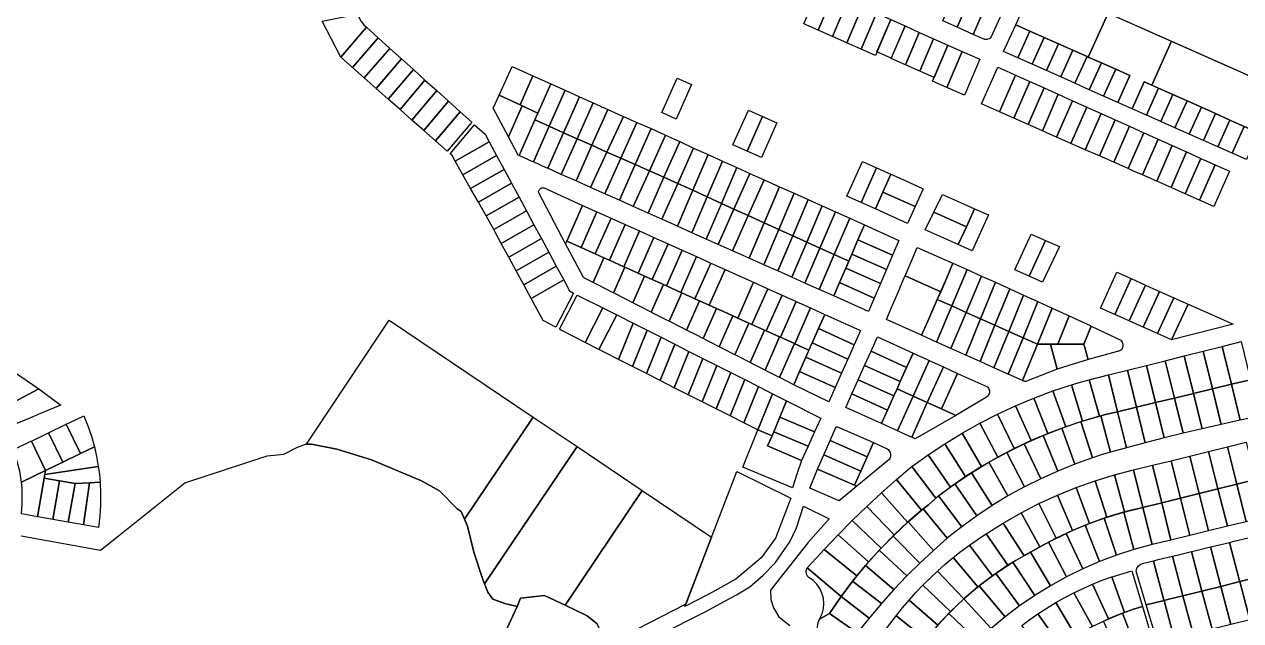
# Model space of a CAD drawing. Header units: millimetres. Extents: x 522658 to 553925, y 7796479 to 7820139.
# Drawn here: x 541621 to 542555, y 7804191 to 7804649 of the extents above; entities that cross this region are included whole.
import ezdxf

# ---------------------------------------------------------------- set-up
doc = ezdxf.new("R2010")
doc.units = ezdxf.units.MM
doc.layers.add('ZONA RESIDENCIAL 2 (ZR_2)', color=2, linetype='Continuous')

msp = doc.modelspace()

# ---------------------------------------------------------------- linework, layer by layer
at = {"layer": 'ZONA RESIDENCIAL 2 (ZR_2)'}
for points in [[(542230.32, 7804644.19), (542219.35, 7804649.06), (542231.14, 7804676.66), (542242.11, 7804671.79), (542230.32, 7804644.19)], [(542453.05, 7804657.34), (542437.76, 7804623.59), (542436.83, 7804624), (542425.86, 7804628.87), (542414.89, 7804633.74), (542403.92, 7804638.61), (542392.95, 7804643.48), (542381.99, 7804648.35), (542397.25, 7804682.08), (542453.05, 7804657.34)], [(542241.29, 7804639.31), (542230.32, 7804644.19), (542242.11, 7804671.79), (542253.08, 7804666.92), (542241.29, 7804639.31)], [(542252.27, 7804634.44), (542241.29, 7804639.31), (542253.08, 7804666.92), (542264.05, 7804662.05), (542252.27, 7804634.44)], [(542346.05, 7804666.93), (542336.94, 7804646.53), (542325.97, 7804651.41), (542335.08, 7804671.81), (542346.05, 7804666.93)], [(542358.38, 7804661.43), (542349.28, 7804641.04), (542336.94, 7804646.53), (542346.05, 7804666.93), (542358.38, 7804661.43)], [(541863.54, 7804623.47), (541849.38, 7804651.05), (541876.57, 7804656.64), (541877.67, 7804653.63), (541879.26, 7804650.84), (541881.29, 7804648.36), (541883.3, 7804646.55), (541863.54, 7804623.47)], [(542263.23, 7804629.57), (542252.27, 7804634.44), (542264.05, 7804662.05), (542275.02, 7804657.18), (542263.23, 7804629.57)], [(542274.2, 7804624.7), (542263.23, 7804629.57), (542275.02, 7804657.18), (542285.99, 7804652.31), (542274.2, 7804624.7)], [(542370.71, 7804655.94), (542363.2, 7804639.1), (542362.69, 7804638.47), (542362.08, 7804637.94), (542361.39, 7804637.51), (542360.64, 7804637.21), (542359.85, 7804637.02), (542359.05, 7804636.98), (542358.24, 7804637.06), (542349.28, 7804641.04), (542358.38, 7804661.43), (542370.71, 7804655.94)], [(542501.75, 7804635.74), (542486.44, 7804601.98), (542480.71, 7804604.52), (542471.4, 7804583.99), (542460.43, 7804588.86), (542469.74, 7804609.39), (542458.77, 7804614.26), (542447.8, 7804619.13), (542437.76, 7804623.59), (542453.05, 7804657.34), (542501.75, 7804635.74)], [(541892.24, 7804638.48), (541872.56, 7804615.52), (541863.54, 7804623.47), (541883.3, 7804646.55), (541892.24, 7804638.48)], [(542286.41, 7804622.74), (542275.44, 7804627.61), (542285.99, 7804652.31), (542296.96, 7804647.44), (542286.41, 7804622.74)], [(542297.32, 7804617.72), (542286.35, 7804622.59), (542296.96, 7804647.44), (542307.92, 7804642.56), (542297.32, 7804617.72)], [(542392.95, 7804643.48), (542383.64, 7804622.91), (542372.67, 7804627.77), (542381.79, 7804647.92), (542381.99, 7804648.35), (542392.95, 7804643.48)], [(541901.32, 7804630.29), (541881.53, 7804607.61), (541872.56, 7804615.52), (541892.24, 7804638.48), (541901.32, 7804630.29)], [(542308.29, 7804612.85), (542297.32, 7804617.72), (542307.92, 7804642.56), (542318.89, 7804637.69), (542308.29, 7804612.85)], [(542319.25, 7804607.98), (542308.29, 7804612.85), (542318.89, 7804637.69), (542329.85, 7804632.81), (542319.25, 7804607.98)], [(542403.92, 7804638.61), (542394.61, 7804618.04), (542383.64, 7804622.91), (542392.95, 7804643.48), (542403.92, 7804638.61)], [(542414.89, 7804633.74), (542405.58, 7804613.18), (542394.61, 7804618.04), (542403.92, 7804638.61), (542414.89, 7804633.74)], [(541910.26, 7804622.23), (541890.74, 7804599.5), (541881.53, 7804607.61), (541901.32, 7804630.29), (541910.26, 7804622.23)], [(542329.04, 7804600.35), (542318.07, 7804605.22), (542329.85, 7804632.81), (542340.82, 7804627.94), (542329.04, 7804600.35)], [(542342.7, 7804594.28), (542329.04, 7804600.35), (542340.82, 7804627.94), (542354.49, 7804621.86), (542342.7, 7804594.28)], [(542425.86, 7804628.87), (542416.55, 7804608.31), (542405.58, 7804613.18), (542414.89, 7804633.74), (542425.86, 7804628.87)], [(542436.83, 7804624), (542427.52, 7804603.45), (542416.55, 7804608.31), (542425.86, 7804628.87), (542436.83, 7804624)], [(542486.44, 7804601.98), (542501.75, 7804635.74), (542605.99, 7804589.52), (542581.41, 7804535.21), (542570.13, 7804540.21), (542579.41, 7804560.71), (542568.47, 7804565.56), (542557.5, 7804570.43), (542546.53, 7804575.3), (542535.56, 7804580.17), (542524.59, 7804585.04), (542513.62, 7804589.91), (542502.65, 7804594.78), (542491.68, 7804599.65), (542486.44, 7804601.98)], [(541919.43, 7804613.96), (541900.01, 7804591.34), (541890.74, 7804599.5), (541910.26, 7804622.23), (541919.43, 7804613.96)], [(542447.8, 7804619.13), (542438.49, 7804598.58), (542427.52, 7804603.45), (542436.83, 7804624), (542437.76, 7804623.59), (542447.8, 7804619.13)], [(542458.77, 7804614.26), (542449.46, 7804593.72), (542438.49, 7804598.58), (542447.8, 7804619.13), (542458.77, 7804614.26)], [(541928.28, 7804605.97), (541909.17, 7804583.27), (541900.01, 7804591.34), (541919.43, 7804613.96), (541928.28, 7804605.97)], [(541985.13, 7804594.36), (541995.35, 7804616.37), (542011.17, 7804609.26), (542001.3, 7804586.95), (541985.13, 7804594.36)], [(542024.92, 7804603.08), (542015.01, 7804580.67), (542002.94, 7804586.2), (542001.3, 7804586.95), (542011.17, 7804609.26), (542024.92, 7804603.08)], [(542381.82, 7804609.77), (542369.51, 7804581.63), (542355.79, 7804587.69), (542368.14, 7804615.92), (542377.4, 7804611.76), (542381.82, 7804609.77)], [(542392.77, 7804604.86), (542380.49, 7804576.78), (542369.51, 7804581.63), (542381.82, 7804609.77), (542392.77, 7804604.86)], [(542469.74, 7804609.39), (542460.43, 7804588.86), (542449.46, 7804593.72), (542458.77, 7804614.26), (542469.74, 7804609.39)], [(541937.27, 7804597.85), (541918.26, 7804575.26), (541909.17, 7804583.27), (541928.28, 7804605.97), (541937.27, 7804597.85)], [(542036.03, 7804598.09), (542023.73, 7804570.51), (542012.7, 7804575.46), (542015.01, 7804580.67), (542024.92, 7804603.08), (542036.03, 7804598.09)], [(542121.1, 7804576.02), (542110.16, 7804580.94), (542121.97, 7804607.53), (542132.92, 7804602.61), (542121.1, 7804576.02)], [(542403.72, 7804599.95), (542391.47, 7804571.93), (542380.49, 7804576.78), (542392.77, 7804604.86), (542403.72, 7804599.95)], [(542414.67, 7804595.04), (542402.45, 7804567.08), (542391.47, 7804571.93), (542403.72, 7804599.95), (542414.67, 7804595.04)], [(542491.68, 7804599.65), (542482.37, 7804579.13), (542471.4, 7804583.99), (542480.71, 7804604.52), (542486.43, 7804601.98), (542491.68, 7804599.65)], [(541946.26, 7804589.74), (541927.34, 7804567.26), (541918.26, 7804575.26), (541937.27, 7804597.85), (541946.26, 7804589.74)], [(541992.36, 7804562.29), (541980.52, 7804584.43), (541985.13, 7804594.36), (542001.3, 7804586.95), (542002.94, 7804586.2), (541992.36, 7804562.29)], [(542047.02, 7804593.15), (542034.72, 7804565.57), (542023.73, 7804570.51), (542036.03, 7804598.09), (542047.02, 7804593.15)], [(542034.72, 7804565.57), (542047.02, 7804593.15), (542057.44, 7804588.46), (542045.14, 7804560.88), (542034.72, 7804565.57)], [(542425.62, 7804590.13), (542413.43, 7804562.23), (542402.45, 7804567.08), (542414.67, 7804595.04), (542425.62, 7804590.13)], [(542502.65, 7804594.78), (542493.34, 7804574.26), (542482.37, 7804579.13), (542491.68, 7804599.65), (542502.65, 7804594.78)], [(542513.62, 7804589.91), (542504.31, 7804569.4), (542493.34, 7804574.26), (542502.65, 7804594.78), (542513.62, 7804589.91)], [(541955.19, 7804581.68), (541936.37, 7804559.31), (541927.34, 7804567.26), (541946.26, 7804589.74), (541955.19, 7804581.68)], [(541964.17, 7804573.59), (541945.44, 7804551.32), (541936.37, 7804559.31), (541955.19, 7804581.68), (541964.17, 7804573.59)], [(542000.56, 7804548.02), (541999.82, 7804548.35), (541992.36, 7804562.29), (542002.94, 7804586.2), (542015.01, 7804580.67), (542012.7, 7804575.46), (542000.56, 7804548.02)], [(542056.46, 7804555.87), (542045.14, 7804560.88), (542057.44, 7804588.46), (542068.73, 7804583.38), (542056.46, 7804555.87)], [(542080.65, 7804578.02), (542068.05, 7804550.74), (542056.46, 7804555.87), (542068.73, 7804583.38), (542079.92, 7804578.35), (542080.65, 7804578.02)], [(542175.79, 7804551.41), (542164.85, 7804556.33), (542176.69, 7804582.92), (542187.63, 7804578), (542175.79, 7804551.41)], [(542436.57, 7804585.21), (542424.41, 7804557.38), (542413.43, 7804562.23), (542425.62, 7804590.13), (542436.57, 7804585.21)], [(542447.52, 7804580.29), (542435.39, 7804552.53), (542424.41, 7804557.38), (542436.57, 7804585.21), (542447.52, 7804580.29)], [(542524.59, 7804585.04), (542515.28, 7804564.53), (542504.31, 7804569.4), (542513.62, 7804589.91), (542524.59, 7804585.04)], [(542535.56, 7804580.17), (542526.25, 7804559.67), (542515.28, 7804564.53), (542524.59, 7804585.04), (542535.56, 7804580.17)], [(542023.73, 7804570.51), (542011.52, 7804543.13), (542011.15, 7804543.3), (542000.56, 7804548.02), (542012.7, 7804575.46), (542023.73, 7804570.51)], [(542078.74, 7804545.98), (542068.05, 7804550.74), (542080.65, 7804578.02), (542090.96, 7804573.39), (542078.74, 7804545.98)], [(542078.74, 7804545.98), (542090.96, 7804573.39), (542102.08, 7804568.67), (542089.81, 7804541.1), (542078.74, 7804545.98)], [(542186.73, 7804546.49), (542175.79, 7804551.41), (542187.63, 7804578), (542198.58, 7804573.08), (542186.73, 7804546.49)], [(542458.47, 7804575.38), (542446.37, 7804547.69), (542435.39, 7804552.53), (542447.52, 7804580.29), (542458.47, 7804575.38)], [(542469.42, 7804570.46), (542457.35, 7804542.84), (542446.37, 7804547.69), (542458.47, 7804575.38), (542469.42, 7804570.46)], [(542546.53, 7804575.3), (542537.22, 7804554.8), (542526.25, 7804559.67), (542535.56, 7804580.17), (542546.53, 7804575.3)], [(542557.5, 7804570.43), (542548.19, 7804549.94), (542537.22, 7804554.8), (542546.53, 7804575.3), (542557.5, 7804570.43)], [(541977.53, 7804558.57), (541951.55, 7804543.71), (541949.07, 7804548.12), (541947.7, 7804549.33), (541966.4, 7804571.57), (541974.39, 7804564.37), (541977.53, 7804558.57)], [(542034.72, 7804565.57), (542022.53, 7804538.23), (542021.99, 7804538.47), (542011.52, 7804543.13), (542023.73, 7804570.51), (542034.72, 7804565.57)], [(542022.53, 7804538.23), (542034.72, 7804565.57), (542045.14, 7804560.88), (542032.96, 7804533.58), (542022.53, 7804538.23)], [(542100.68, 7804536.28), (542089.81, 7804541.1), (542102.08, 7804568.67), (542113.09, 7804563.69), (542100.68, 7804536.28)], [(542111.8, 7804531.36), (542100.68, 7804536.28), (542113.09, 7804563.69), (542123.98, 7804558.76), (542111.8, 7804531.36)], [(542480.37, 7804565.54), (542468.33, 7804537.99), (542457.35, 7804542.84), (542469.42, 7804570.46), (542480.37, 7804565.54)], [(542491.32, 7804560.63), (542479.31, 7804533.15), (542472.55, 7804536.13), (542468.33, 7804537.99), (542480.37, 7804565.54), (542491.32, 7804560.63)], [(542568.47, 7804565.56), (542559.16, 7804545.08), (542548.19, 7804549.94), (542557.5, 7804570.43), (542568.47, 7804565.56)], [(541983.25, 7804548.01), (541957.43, 7804533.25), (541951.55, 7804543.71), (541977.53, 7804558.57), (541983.25, 7804548.01)], [(542044.27, 7804528.54), (542032.96, 7804533.58), (542045.14, 7804560.88), (542056.46, 7804555.87), (542044.27, 7804528.54)], [(542068.05, 7804550.74), (542055.48, 7804523.54), (542044.27, 7804528.54), (542056.46, 7804555.87), (542068.05, 7804550.74)], [(542123.98, 7804558.76), (542134.52, 7804553.8), (542122.44, 7804526.64), (542111.8, 7804531.36), (542123.98, 7804558.76)], [(542145.69, 7804548.78), (542134, 7804521.36), (542122.44, 7804526.64), (542134.52, 7804553.8), (542145.69, 7804548.78)], [(542502.27, 7804555.71), (542490.29, 7804528.3), (542479.31, 7804533.15), (542491.32, 7804560.63), (542502.27, 7804555.71)], [(542513.22, 7804550.8), (542501.27, 7804523.45), (542490.29, 7804528.3), (542502.27, 7804555.71), (542513.22, 7804550.8)], [(541989, 7804537.38), (541963.35, 7804522.72), (541957.43, 7804533.25), (541983.25, 7804548.01), (541989, 7804537.38)], [(542078.74, 7804545.98), (542066.53, 7804518.61), (542066.29, 7804518.72), (542055.48, 7804523.54), (542068.05, 7804550.74), (542078.74, 7804545.98)], [(542066.53, 7804518.61), (542078.74, 7804545.98), (542089.81, 7804541.1), (542077.61, 7804513.68), (542066.53, 7804518.61)], [(542145.05, 7804516.31), (542134, 7804521.36), (542145.69, 7804548.78), (542156.77, 7804543.8), (542145.05, 7804516.31)], [(542156.02, 7804511.3), (542145.05, 7804516.31), (542156.77, 7804543.8), (542167.77, 7804538.86), (542156.02, 7804511.3)], [(542524.17, 7804545.88), (542512.25, 7804518.6), (542501.27, 7804523.45), (542513.22, 7804550.8), (542524.17, 7804545.88)], [(542535.12, 7804540.96), (542523.23, 7804513.75), (542512.25, 7804518.6), (542524.17, 7804545.88), (542535.12, 7804540.96)], [(541994.75, 7804526.76), (541969.27, 7804512.2), (541963.35, 7804522.72), (541989, 7804537.38), (541994.75, 7804526.76)], [(542088.3, 7804508.91), (542077.61, 7804513.68), (542089.81, 7804541.1), (542100.68, 7804536.28), (542088.3, 7804508.91)], [(542099.58, 7804503.89), (542088.3, 7804508.91), (542100.68, 7804536.28), (542111.8, 7804531.36), (542099.58, 7804503.89)], [(542165.57, 7804506.94), (542156.02, 7804511.3), (542167.77, 7804538.86), (542177.79, 7804534.35), (542165.57, 7804506.94)], [(542176.56, 7804501.92), (542165.57, 7804506.94), (542177.79, 7804534.35), (542188.81, 7804529.4), (542176.56, 7804501.92)], [(542263.31, 7804512.03), (542252.37, 7804516.95), (542264.24, 7804543.55), (542275.18, 7804538.63), (542263.31, 7804512.03)], [(542274.25, 7804507.11), (542263.31, 7804512.03), (542275.18, 7804538.63), (542286.13, 7804533.71), (542280.01, 7804520.01), (542274.25, 7804507.11)], [(542546.07, 7804536.05), (542534.21, 7804508.9), (542523.23, 7804513.75), (542535.12, 7804540.96), (542546.07, 7804536.05)], [(542000.49, 7804516.15), (541975.18, 7804501.69), (541969.27, 7804512.2), (541994.75, 7804526.76), (542000.49, 7804516.15)], [(542110.21, 7804499.15), (542099.58, 7804503.89), (542111.8, 7804531.36), (542122.44, 7804526.64), (542110.21, 7804499.15)], [(542122.24, 7804493.78), (542110.21, 7804499.15), (542122.44, 7804526.64), (542134, 7804521.36), (542122.24, 7804493.78)], [(542176.56, 7804501.92), (542188.81, 7804529.4), (542200.6, 7804524.1), (542188.81, 7804496.32), (542176.56, 7804501.92)], [(542297.07, 7804528.78), (542310.91, 7804522.55), (542304.77, 7804508.86), (542280.01, 7804520.01), (542286.13, 7804533.71), (542297.07, 7804528.78)], [(542006.2, 7804505.6), (541981.06, 7804491.23), (541975.18, 7804501.69), (542000.49, 7804516.15), (542006.2, 7804505.6)], [(542049.33, 7804509.81), (542037.18, 7804482.38), (542036.29, 7804480.38), (542015.6, 7804519.46), (542015.55, 7804520.01), (542015.59, 7804520.55), (542015.73, 7804521.08), (542015.95, 7804521.58), (542016.25, 7804522.04), (542016.63, 7804522.44), (542017.06, 7804522.77), (542017.55, 7804523.02), (542018.07, 7804523.19), (542018.62, 7804523.26), (542019.16, 7804523.25), (542019.7, 7804523.14), (542049.33, 7804509.81)], [(542133.33, 7804488.84), (542122.24, 7804493.78), (542134, 7804521.36), (542145.05, 7804516.31), (542133.33, 7804488.84)], [(542144.35, 7804483.93), (542133.33, 7804488.84), (542145.05, 7804516.31), (542156.02, 7804511.3), (542144.35, 7804483.93)], [(542199.95, 7804491.32), (542188.81, 7804496.32), (542200.6, 7804524.1), (542211.74, 7804519.09), (542199.95, 7804491.32)], [(542210.72, 7804486.48), (542199.95, 7804491.32), (542211.74, 7804519.09), (542222.51, 7804514.25), (542210.72, 7804486.48)], [(542299, 7804495.97), (542274.25, 7804507.11), (542280.01, 7804520.01), (542304.77, 7804508.86), (542299, 7804495.97)], [(542344.09, 7804493.3), (542319.02, 7804504.47), (542325.65, 7804518.24), (542339.47, 7804512.07), (542350.42, 7804507.18), (542344.09, 7804493.3)], [(542048.12, 7804477.46), (542037.18, 7804482.38), (542049.33, 7804509.81), (542060.27, 7804504.89), (542048.12, 7804477.46)], [(542165.57, 7804506.94), (542153.5, 7804479.86), (542144.35, 7804483.93), (542155.93, 7804511.09), (542156.02, 7804511.3), (542165.57, 7804506.94)], [(542176.56, 7804501.92), (542164.53, 7804474.94), (542153.5, 7804479.86), (542165.57, 7804506.94), (542176.56, 7804501.92)], [(542221.59, 7804481.59), (542210.72, 7804486.48), (542222.51, 7804514.25), (542233.38, 7804509.36), (542221.59, 7804481.59)], [(542231.67, 7804477.06), (542221.59, 7804481.59), (542233.38, 7804509.36), (542243.58, 7804504.78), (542231.67, 7804477.06)], [(542361.01, 7804502.46), (542348.45, 7804474.94), (542337.86, 7804479.66), (542344.09, 7804493.3), (542350.42, 7804507.18), (542361.01, 7804502.46)], [(542011.95, 7804494.97), (541986.87, 7804480.63), (541982.15, 7804489.29), (541981.06, 7804491.23), (542006.2, 7804505.6), (542011.95, 7804494.97)], [(542059.06, 7804472.54), (542048.12, 7804477.46), (542060.27, 7804504.89), (542071.21, 7804499.97), (542059.06, 7804472.54)], [(542070, 7804467.62), (542065.72, 7804469.55), (542059.06, 7804472.54), (542071.21, 7804499.97), (542082.15, 7804495.05), (542070, 7804467.62)], [(542164.53, 7804474.94), (542176.56, 7804501.92), (542188.81, 7804496.32), (542177.31, 7804469.24), (542164.53, 7804474.94)], [(542242.63, 7804472.13), (542231.67, 7804477.06), (542243.58, 7804504.78), (542254.54, 7804499.85), (542242.63, 7804472.13)], [(542256.18, 7804472.46), (542253.87, 7804467.08), (542242.63, 7804472.13), (542254.54, 7804499.85), (542265.78, 7804494.8), (542260.85, 7804483.32), (542256.18, 7804472.46)], [(542337.86, 7804479.66), (542312.51, 7804490.96), (542319.02, 7804504.47), (542344.09, 7804493.3), (542337.86, 7804479.66)], [(542017.67, 7804484.41), (541992.62, 7804470.08), (541986.87, 7804480.63), (542011.95, 7804494.97), (542017.67, 7804484.41)], [(542080.94, 7804462.7), (542070, 7804467.62), (542082.15, 7804495.05), (542093.09, 7804490.13), (542080.94, 7804462.7)], [(542091.89, 7804457.78), (542081.68, 7804462.37), (542080.94, 7804462.7), (542093.09, 7804490.13), (542104.03, 7804485.21), (542091.89, 7804457.78)], [(542188.47, 7804464.27), (542177.31, 7804469.24), (542188.81, 7804496.32), (542199.95, 7804491.32), (542188.47, 7804464.27)], [(542199.25, 7804459.46), (542188.47, 7804464.27), (542199.95, 7804491.32), (542210.72, 7804486.48), (542199.25, 7804459.46)], [(542287.46, 7804471.48), (542260.85, 7804483.32), (542265.78, 7804494.8), (542292.35, 7804482.85), (542287.46, 7804471.48)], [(542392.29, 7804455.4), (542381.33, 7804460.29), (542393.9, 7804487.79), (542404.86, 7804482.9), (542392.29, 7804455.4)], [(542023.43, 7804473.78), (541998.41, 7804459.46), (541992.62, 7804470.08), (542017.67, 7804484.41), (542023.43, 7804473.78)], [(542065.72, 7804469.55), (542057.37, 7804450.64), (542050.83, 7804453.97), (542050.05, 7804454.37), (542043.43, 7804466.88), (542036.29, 7804480.38), (542037.18, 7804482.38), (542048.12, 7804477.46), (542059.06, 7804472.54), (542065.72, 7804469.55)], [(542102.83, 7804452.86), (542096.82, 7804455.56), (542091.89, 7804457.78), (542104.03, 7804485.21), (542114.97, 7804480.29), (542102.83, 7804452.86)], [(542113.78, 7804447.93), (542111.41, 7804449), (542102.83, 7804452.86), (542114.97, 7804480.29), (542125.91, 7804475.37), (542113.78, 7804447.93)], [(542210.14, 7804454.61), (542199.25, 7804459.46), (542210.72, 7804486.48), (542221.59, 7804481.59), (542210.14, 7804454.61)], [(542220.12, 7804450.16), (542210.14, 7804454.61), (542221.59, 7804481.59), (542231.67, 7804477.06), (542220.12, 7804450.16)], [(542287.46, 7804471.48), (542282.8, 7804460.62), (542256.18, 7804472.46), (542260.85, 7804483.32), (542287.46, 7804471.48)], [(542415.5, 7804478.15), (542402.61, 7804450.8), (542392.29, 7804455.4), (542404.86, 7804482.9), (542415.5, 7804478.15)], [(542029.15, 7804463.2), (542004.17, 7804448.9), (541998.41, 7804459.46), (542023.43, 7804473.78), (542029.15, 7804463.2)], [(542057.37, 7804450.64), (542065.72, 7804469.55), (542070, 7804467.62), (542080.94, 7804462.7), (542081.68, 7804462.37), (542072.99, 7804442.68), (542072.25, 7804443.06), (542061.54, 7804448.52), (542057.37, 7804450.64)], [(542124.72, 7804443.01), (542113.78, 7804447.93), (542125.91, 7804475.37), (542136.85, 7804470.45), (542124.72, 7804443.01)], [(542135.66, 7804438.09), (542125.54, 7804442.64), (542124.72, 7804443.01), (542136.85, 7804470.45), (542147.79, 7804465.53), (542135.66, 7804438.09)], [(542231.1, 7804445.27), (542220.12, 7804450.16), (542231.67, 7804477.06), (542242.63, 7804472.13), (542231.1, 7804445.27)], [(542242.35, 7804440.25), (542231.1, 7804445.27), (542242.63, 7804472.13), (542253.87, 7804467.08), (542251.53, 7804461.62), (542246.76, 7804450.51), (542242.35, 7804440.25)], [(542282.8, 7804460.62), (542278.15, 7804449.78), (542251.53, 7804461.62), (542253.87, 7804467.08), (542256.18, 7804472.46), (542282.8, 7804460.62)], [(542329.06, 7804454.24), (542324.38, 7804443.51), (542296.97, 7804455.62), (542301.64, 7804466.56), (542306.34, 7804477.56), (542333.73, 7804465.36), (542329.06, 7804454.24)], [(542034.9, 7804452.59), (542009.94, 7804438.3), (542004.17, 7804448.9), (542029.15, 7804463.2), (542034.9, 7804452.59)], [(542072.99, 7804442.68), (542081.68, 7804462.37), (542091.89, 7804457.78), (542096.82, 7804455.56), (542087.81, 7804435.13), (542082.96, 7804437.6), (542072.99, 7804442.68)], [(542146.6, 7804433.17), (542139.03, 7804436.57), (542135.66, 7804438.09), (542147.79, 7804465.53), (542158.73, 7804460.61), (542146.6, 7804433.17)], [(542180.61, 7804450.77), (542168.49, 7804423.33), (542164.75, 7804425.01), (542157.55, 7804428.25), (542152.07, 7804430.71), (542146.6, 7804433.17), (542158.73, 7804460.61), (542169.67, 7804455.69), (542180.61, 7804450.77)], [(542278.15, 7804449.78), (542273.38, 7804438.67), (542246.76, 7804450.51), (542251.53, 7804461.62), (542278.15, 7804449.78)], [(542332.83, 7804432.64), (542321.79, 7804437.59), (542329.06, 7804454.24), (542333.73, 7804465.36), (542344.58, 7804460.53), (542332.83, 7804432.64)], [(542343.86, 7804427.7), (542332.83, 7804432.64), (542344.58, 7804460.53), (542355.68, 7804455.58), (542343.86, 7804427.7)], [(542042.41, 7804442.53), (542028.87, 7804416.23), (542028.7, 7804416.32), (542019.07, 7804421.55), (542009.94, 7804438.3), (542034.9, 7804452.59), (542039.39, 7804444.29), (542042.41, 7804442.53)], [(542087.81, 7804435.13), (542096.82, 7804455.56), (542102.83, 7804452.86), (542111.41, 7804449), (542102.08, 7804427.86), (542093.67, 7804432.15), (542087.81, 7804435.13)], [(542179.43, 7804418.41), (542177.06, 7804419.47), (542168.49, 7804423.33), (542180.61, 7804450.77), (542191.55, 7804445.85), (542179.43, 7804418.41)], [(542268.96, 7804428.39), (542242.35, 7804440.25), (542246.76, 7804450.51), (542273.38, 7804438.67), (542268.96, 7804428.39)], [(542314.51, 7804420.92), (542309.61, 7804410.12), (542282.7, 7804422.19), (542287.36, 7804433.09), (542292.14, 7804444.29), (542292.24, 7804444.53), (542296.93, 7804455.52), (542296.97, 7804455.62), (542324.38, 7804443.51), (542321.79, 7804437.59), (542319.4, 7804432.12), (542314.51, 7804420.92)], [(542343.86, 7804427.7), (542355.68, 7804455.58), (542366.41, 7804450.8), (542354.95, 7804422.74), (542343.86, 7804427.7)], [(542354.95, 7804422.74), (542366.41, 7804450.8), (542374.21, 7804447.32), (542377.45, 7804445.84), (542366, 7804417.79), (542354.95, 7804422.74)], [(542458.05, 7804426.09), (542447.09, 7804430.98), (542459.66, 7804458.45), (542470.62, 7804453.55), (542458.05, 7804426.09)], [(542469.02, 7804421.2), (542458.05, 7804426.09), (542470.62, 7804453.55), (542481.58, 7804448.67), (542469.02, 7804421.2)], [(542102.08, 7804427.86), (542111.41, 7804449), (542113.78, 7804447.93), (542124.72, 7804443.01), (542125.54, 7804442.64), (542115.91, 7804420.82), (542115.09, 7804421.24), (542104.38, 7804426.69), (542102.08, 7804427.86)], [(542115.91, 7804420.82), (542125.54, 7804442.64), (542135.66, 7804438.09), (542139.03, 7804436.57), (542129.11, 7804414.09), (542125.8, 7804415.78), (542115.91, 7804420.82)], [(542190.38, 7804413.48), (542189.01, 7804414.1), (542179.43, 7804418.41), (542191.55, 7804445.85), (542202.49, 7804440.93), (542190.38, 7804413.48)], [(542201.32, 7804408.56), (542200.68, 7804408.85), (542190.38, 7804413.48), (542202.49, 7804440.93), (542213.43, 7804436.01), (542201.32, 7804408.56)], [(542366, 7804417.79), (542377.45, 7804445.84), (542388, 7804441), (542376.59, 7804413.05), (542366, 7804417.79)], [(542376.59, 7804413.05), (542388, 7804441), (542399.07, 7804435.92), (542387.7, 7804408.08), (542376.59, 7804413.05)], [(542479.98, 7804416.32), (542469.02, 7804421.2), (542481.58, 7804448.67), (542492.54, 7804443.78), (542479.98, 7804416.32)], [(542490.94, 7804411.43), (542479.98, 7804416.32), (542492.54, 7804443.78), (542503.5, 7804438.89), (542490.94, 7804411.43)], [(542064.87, 7804431.04), (542051.23, 7804404.59), (542033.31, 7804413.84), (542033.21, 7804413.9), (542031.7, 7804414.69), (542045.16, 7804440.8), (542045.21, 7804440.91), (542046.78, 7804440), (542064.87, 7804431.04)], [(542129.11, 7804414.09), (542139.03, 7804436.57), (542146.6, 7804433.17), (542152.07, 7804430.71), (542141.87, 7804407.59), (542136.51, 7804410.33), (542129.11, 7804414.09)], [(542212.26, 7804403.64), (542212.08, 7804403.72), (542201.32, 7804408.56), (542213.43, 7804436.01), (542224.37, 7804431.09), (542212.26, 7804403.64)], [(542332.83, 7804432.64), (542321.21, 7804404.92), (542309.61, 7804410.12), (542314.51, 7804420.92), (542321.79, 7804437.59), (542332.83, 7804432.64)], [(542343.86, 7804427.7), (542332.13, 7804400.02), (542321.21, 7804404.92), (542332.83, 7804432.64), (542343.86, 7804427.7)], [(542398.63, 7804403.22), (542387.7, 7804408.08), (542399.07, 7804435.92), (542409.95, 7804430.93), (542398.63, 7804403.22)], [(542514.46, 7804434), (542501.76, 7804406.61), (542490.94, 7804411.43), (542503.5, 7804438.89), (542514.46, 7804434)], [(542514.46, 7804434), (542525.42, 7804429.11), (542536.37, 7804424.22), (542547.33, 7804419.33), (542549.09, 7804418.55), (542501.76, 7804406.61), (542514.46, 7804434)], [(542075.62, 7804425.71), (542061.89, 7804399.09), (542051.23, 7804404.59), (542064.87, 7804431.04), (542075.62, 7804425.71)], [(542088.17, 7804419.39), (542076.89, 7804391.49), (542065.87, 7804397.05), (542064.35, 7804397.83), (542061.89, 7804399.09), (542075.62, 7804425.71), (542077.15, 7804424.95), (542088.17, 7804419.39)], [(542141.87, 7804407.59), (542152.07, 7804430.71), (542157.55, 7804428.25), (542164.75, 7804425.01), (542154.28, 7804401.28), (542147.22, 7804404.87), (542141.87, 7804407.59)], [(542154.28, 7804401.28), (542164.75, 7804425.01), (542168.49, 7804423.33), (542177.06, 7804419.47), (542166.33, 7804395.14), (542157.93, 7804399.42), (542154.28, 7804401.28)], [(542223.21, 7804398.72), (542212.26, 7804403.64), (542224.37, 7804431.09), (542235.31, 7804426.17), (542223.21, 7804398.72)], [(542257.83, 7804402.88), (542230.47, 7804415.19), (542235.31, 7804426.17), (542262.67, 7804413.86), (542257.83, 7804402.88)], [(542332.13, 7804400.02), (542343.86, 7804427.7), (542354.95, 7804422.74), (542343.59, 7804394.89), (542332.13, 7804400.02)], [(542343.59, 7804394.89), (542354.95, 7804422.74), (542366, 7804417.79), (542354.63, 7804389.94), (542343.59, 7804394.89)], [(542398.63, 7804403.22), (542409.95, 7804430.93), (542423.08, 7804424.91), (542414.25, 7804403.25), (542408.7, 7804403.24), (542398.63, 7804403.22)], [(542414.25, 7804403.25), (542423.08, 7804424.91), (542439.21, 7804417.51), (542439.84, 7804417.21), (542434.27, 7804403.28), (542414.25, 7804403.25)], [(542011.48, 7804347.31), (541958.65, 7804268.87), (541956.04, 7804274.81), (541953.12, 7804276.94), (541939.35, 7804290.72), (541925.63, 7804298.37), (541887.26, 7804314.46), (541860.57, 7804322.82), (541841.08, 7804326.53), (541837.4, 7804326.47), (541900.86, 7804421.82), (542011.48, 7804347.31)], [(542076.89, 7804391.49), (542088.17, 7804419.39), (542098.88, 7804413.98), (542087.6, 7804386.09), (542076.89, 7804391.49)], [(542087.6, 7804386.09), (542098.88, 7804413.98), (542109.59, 7804408.57), (542098.31, 7804380.69), (542087.6, 7804386.09)], [(542166.33, 7804395.14), (542177.06, 7804419.47), (542179.43, 7804418.41), (542189.01, 7804414.1), (542178.02, 7804389.18), (542168.64, 7804393.96), (542166.33, 7804395.14)], [(542178.02, 7804389.18), (542189.01, 7804414.1), (542190.38, 7804413.48), (542200.68, 7804408.85), (542189.44, 7804383.36), (542179.35, 7804388.5), (542178.02, 7804389.18)], [(542252.99, 7804391.9), (542225.63, 7804404.21), (542230.47, 7804415.19), (542257.83, 7804402.88), (542252.99, 7804391.9)], [(542354.63, 7804389.94), (542366, 7804417.79), (542376.59, 7804413.05), (542365.21, 7804385.19), (542354.63, 7804389.94)], [(542365.21, 7804385.19), (542376.59, 7804413.05), (542387.7, 7804408.08), (542376.32, 7804380.21), (542365.21, 7804385.19)], [(542437.54, 7804391.48), (542434.27, 7804403.28), (542439.84, 7804417.21), (542462.71, 7804406.28), (542463.28, 7804405.65), (542463.74, 7804404.93), (542464.08, 7804404.15), (542464.28, 7804403.32), (542464.34, 7804402.47), (542464.26, 7804401.62), (542464.04, 7804400.8), (542463.69, 7804400.02), (542463.21, 7804399.31), (542462.63, 7804398.69), (542461.95, 7804398.18), (542437.54, 7804391.48)], [(542098.31, 7804380.69), (542109.59, 7804408.57), (542120.3, 7804403.16), (542109.02, 7804375.29), (542098.31, 7804380.69)], [(542189.44, 7804383.36), (542200.68, 7804408.85), (542201.32, 7804408.56), (542212.08, 7804403.72), (542200.59, 7804377.67), (542190.36, 7804382.89), (542190.06, 7804383.04), (542189.44, 7804383.36)], [(542211.48, 7804372.12), (542200.77, 7804377.58), (542200.59, 7804377.67), (542212.08, 7804403.72), (542212.26, 7804403.64), (542223.21, 7804398.72), (542220.79, 7804393.23), (542215.95, 7804382.25), (542211.48, 7804372.12)], [(542248.15, 7804380.92), (542220.79, 7804393.23), (542225.63, 7804404.21), (542252.99, 7804391.9), (542248.15, 7804380.92)], [(542298.22, 7804385.49), (542270.91, 7804397.9), (542275.84, 7804408.84), (542303.15, 7804396.43), (542298.22, 7804385.49)], [(542398.63, 7804403.22), (542387.22, 7804375.32), (542376.32, 7804380.21), (542387.7, 7804408.08), (542398.63, 7804403.22)], [(542562.28, 7804375.98), (542547.69, 7804372.47), (542540.51, 7804401.6), (542555.05, 7804405.25), (542562.28, 7804375.98)], [(542109.02, 7804375.29), (542120.3, 7804403.16), (542131.01, 7804397.75), (542119.73, 7804369.89), (542109.02, 7804375.29)], [(542119.73, 7804369.89), (542131.01, 7804397.75), (542141.72, 7804392.34), (542130.44, 7804364.49), (542119.73, 7804369.89)], [(542293.29, 7804374.55), (542265.98, 7804386.96), (542270.91, 7804397.9), (542298.22, 7804385.49), (542293.29, 7804374.55)], [(542315.49, 7804390.82), (542303.18, 7804363.47), (542290.83, 7804369.08), (542293.29, 7804374.55), (542298.22, 7804385.49), (542303.15, 7804396.43), (542314.07, 7804391.47), (542315.49, 7804390.82)], [(542387.22, 7804375.32), (542398.63, 7804403.22), (542408.7, 7804403.24), (542413.75, 7804384.01), (542390.28, 7804374.89), (542389.7, 7804374.76), (542389.11, 7804374.73), (542388.52, 7804374.8), (542387.95, 7804374.97), (542387.42, 7804375.23), (542387.22, 7804375.32)], [(542413.75, 7804384.01), (542408.7, 7804403.24), (542414.25, 7804403.25), (542434.27, 7804403.28), (542437.54, 7804391.48), (542413.75, 7804384.01)], [(542518.53, 7804365.47), (542503.95, 7804361.97), (542496.88, 7804390.62), (542511.42, 7804394.28), (542518.53, 7804365.47)], [(542533.12, 7804368.97), (542518.53, 7804365.47), (542511.42, 7804394.28), (542525.97, 7804397.94), (542533.12, 7804368.97)], [(542547.69, 7804372.47), (542533.12, 7804368.97), (542525.97, 7804397.94), (542540.51, 7804401.6), (542547.69, 7804372.47)], [(542130.44, 7804364.49), (542141.72, 7804392.34), (542152.43, 7804386.93), (542141.15, 7804359.09), (542130.44, 7804364.49)], [(542141.15, 7804359.09), (542152.43, 7804386.93), (542163.14, 7804381.52), (542151.86, 7804353.69), (542141.15, 7804359.09)], [(542243.31, 7804369.94), (542215.95, 7804382.25), (542220.79, 7804393.23), (542248.15, 7804380.92), (542243.31, 7804369.94)], [(542288.37, 7804363.61), (542261.05, 7804376.02), (542265.98, 7804386.96), (542293.29, 7804374.55), (542290.83, 7804369.08), (542288.37, 7804363.61)], [(542326.42, 7804385.86), (542314.09, 7804358.51), (542303.18, 7804363.47), (542315.49, 7804390.82), (542326.42, 7804385.86)], [(542337.35, 7804380.9), (542325.02, 7804353.55), (542314.09, 7804358.51), (542326.42, 7804385.86), (542337.35, 7804380.9)], [(542489.36, 7804358.47), (542474.78, 7804354.96), (542467.78, 7804383.31), (542482.33, 7804386.97), (542489.36, 7804358.47)], [(542503.95, 7804361.97), (542489.36, 7804358.47), (542482.33, 7804386.97), (542496.88, 7804390.62), (542503.95, 7804361.97)], [(541631.72, 7804369), (541594.74, 7804349.51), (541590.09, 7804354.55), (541584.51, 7804359.93), (541581.41, 7804362.64), (541580.8, 7804363.15), (541608.82, 7804384.51), (541631.72, 7804369)], [(542151.86, 7804353.69), (542163.14, 7804381.52), (542173.85, 7804376.11), (542162.57, 7804348.29), (542151.86, 7804353.69)], [(542162.57, 7804348.29), (542173.85, 7804376.11), (542184.56, 7804370.7), (542173.28, 7804342.89), (542162.57, 7804348.29)], [(542238.46, 7804358.96), (542211.48, 7804372.12), (542215.95, 7804382.25), (542243.31, 7804369.94), (542238.46, 7804358.96)], [(542283.44, 7804352.67), (542256.13, 7804365.08), (542261.05, 7804376.02), (542288.37, 7804363.61), (542283.44, 7804352.67)], [(542325.02, 7804353.55), (542337.35, 7804380.9), (542360.38, 7804370.43), (542360.9, 7804369.81), (542361.31, 7804369.11), (542361.61, 7804368.35), (542361.79, 7804367.56), (542361.83, 7804366.75), (542361.75, 7804365.94), (542361.54, 7804365.16), (542361.21, 7804364.41), (542360.76, 7804363.74), (542360.22, 7804363.14), (542359.58, 7804362.63), (542335.94, 7804348.58), (542325.02, 7804353.55)], [(542433.25, 7804344.24), (542424.81, 7804372.12), (542432.52, 7804374.44), (542438.51, 7804375.95), (542446.31, 7804348.04), (542433.25, 7804344.24)], [(542446.31, 7804348.04), (542438.51, 7804375.95), (542453.23, 7804379.65), (542460.19, 7804351.46), (542449.99, 7804349.01), (542446.31, 7804348.04)], [(542474.78, 7804354.96), (542460.19, 7804351.46), (542453.23, 7804379.65), (542467.78, 7804383.31), (542474.78, 7804354.96)], [(542569.19, 7804347.98), (542554.5, 7804344.87), (542547.69, 7804372.47), (542562.28, 7804375.97), (542569.19, 7804347.98)], [(541605.13, 7804338.22), (541603.91, 7804337.64), (541599.5, 7804343.71), (541594.74, 7804349.51), (541631.72, 7804369), (541648.64, 7804356.56), (541646.45, 7804355.64), (541632.97, 7804349.96), (541623.55, 7804345.99), (541614.9, 7804342.34), (541605.13, 7804338.22)], [(542173.28, 7804342.89), (542184.56, 7804370.7), (542195.27, 7804365.29), (542183.99, 7804337.49), (542173.28, 7804342.89)], [(542303.18, 7804363.47), (542291.19, 7804336.83), (542278.83, 7804342.42), (542283.44, 7804352.67), (542288.37, 7804363.61), (542290.83, 7804369.08), (542303.18, 7804363.47)], [(542420.39, 7804339.95), (542406.64, 7804334.75), (542395.82, 7804361.85), (542410.57, 7804367.38), (542420.39, 7804339.95)], [(542420.39, 7804339.95), (542410.57, 7804367.38), (542424.81, 7804372.12), (542433.25, 7804344.24), (542420.39, 7804339.95)], [(542539.84, 7804341.71), (542525.21, 7804338.4), (542518.53, 7804365.47), (542533.12, 7804368.97), (542539.84, 7804341.71)], [(542554.5, 7804344.87), (542553.17, 7804344.59), (542539.84, 7804341.71), (542533.12, 7804368.97), (542547.69, 7804372.47), (542554.5, 7804344.87)], [(542205.98, 7804359.88), (542200.82, 7804347.16), (542196.31, 7804336.05), (542194.87, 7804332.92), (542183.99, 7804337.49), (542195.27, 7804365.29), (542205.98, 7804359.88)], [(542227.53, 7804335.94), (542200.82, 7804347.16), (542205.98, 7804359.88), (542232.41, 7804346.53), (542227.53, 7804335.94)], [(542278.83, 7804342.42), (542251.49, 7804354.79), (542256.13, 7804365.08), (542283.44, 7804352.67), (542278.83, 7804342.42)], [(542314.09, 7804358.51), (542302.09, 7804331.89), (542300.68, 7804332.53), (542291.19, 7804336.83), (542303.18, 7804363.47), (542314.09, 7804358.51)], [(542325.02, 7804353.55), (542335.94, 7804348.58), (542304.77, 7804330.68), (542302.09, 7804331.89), (542314.09, 7804358.51), (542325.02, 7804353.55)], [(542406.64, 7804334.75), (542393.92, 7804329.35), (542381.95, 7804356.03), (542395.82, 7804361.85), (542406.64, 7804334.75)], [(542496.05, 7804331.37), (542481.52, 7804327.64), (542474.78, 7804354.96), (542489.36, 7804358.46), (542496.05, 7804331.37)], [(542510.61, 7804334.96), (542496.05, 7804331.37), (542489.36, 7804358.46), (542503.95, 7804361.97), (542510.61, 7804334.96)], [(542525.21, 7804338.4), (542510.61, 7804334.96), (542503.95, 7804361.97), (542518.53, 7804365.47), (542525.21, 7804338.4)], [(541663.65, 7804319.28), (541652.75, 7804341.84), (541660.48, 7804345.57), (541666.33, 7804348.39), (541669.43, 7804340.56), (541672.11, 7804332.57), (541674.37, 7804324.46), (541663.65, 7804319.28)], [(542380.84, 7804323.17), (542368.27, 7804316.59), (542354.31, 7804342.55), (542368.12, 7804349.61), (542380.84, 7804323.17)], [(542380.84, 7804323.17), (542368.12, 7804349.61), (542381.95, 7804356.03), (542393.92, 7804329.35), (542380.84, 7804323.17)], [(542440.92, 7804316.09), (542432.04, 7804343.85), (542447.49, 7804348.35), (542454.8, 7804320.37), (542448.4, 7804318.56), (542440.92, 7804316.09)], [(542454.8, 7804320.37), (542447.49, 7804348.35), (542449.99, 7804349.01), (542460.19, 7804351.46), (542467.03, 7804323.76), (542454.8, 7804320.37)], [(542481.52, 7804327.64), (542467.03, 7804323.76), (542460.19, 7804351.46), (542474.78, 7804354.96), (542481.52, 7804327.64)], [(541663.65, 7804319.28), (541650.1, 7804312.74), (541639.2, 7804335.29), (541652.75, 7804341.84), (541663.65, 7804319.28)], [(542045.07, 7804324.68), (541974.07, 7804219.29), (541973.04, 7804221.85), (541965.87, 7804243.57), (541960.92, 7804263.7), (541958.65, 7804268.87), (542011.48, 7804347.31), (542045.07, 7804324.68)], [(542227.53, 7804335.94), (542222.5, 7804325.04), (542196.31, 7804336.05), (542200.82, 7804347.16), (542227.53, 7804335.94)], [(542272.8, 7804327.71), (542267.89, 7804316.76), (542239.4, 7804329.33), (542243.82, 7804339.41), (542243.92, 7804339.56), (542244.04, 7804339.69), (542244.18, 7804339.79), (542244.33, 7804339.88), (542244.5, 7804339.94), (542244.67, 7804339.97), (542244.85, 7804339.97), (542245.02, 7804339.94), (542245.19, 7804339.89), (542272.8, 7804327.71)], [(542368.27, 7804316.59), (542355.71, 7804309.35), (542340.82, 7804335), (542354.31, 7804342.55), (542368.27, 7804316.59)], [(542427.46, 7804311.2), (542414.31, 7804305.88), (542403.02, 7804333.27), (542417.5, 7804338.91), (542427.46, 7804311.2)], [(542440.92, 7804316.09), (542427.46, 7804311.2), (542417.5, 7804338.91), (542432.04, 7804343.85), (542440.92, 7804316.09)], [(541618.35, 7804297.41), (541616.98, 7804305.84), (541614.89, 7804314.12), (541612.1, 7804322.2), (541625.65, 7804328.75), (541626, 7804328.92), (541636.89, 7804306.36), (541618.35, 7804297.41)], [(541636.89, 7804306.36), (541626, 7804328.92), (541639.2, 7804335.29), (541650.1, 7804312.74), (541636.89, 7804306.36)], [(542217.48, 7804314.14), (542213.8, 7804303.62), (542210.56, 7804292.96), (542172.42, 7804308.99), (542183.99, 7804337.49), (542194.87, 7804332.92), (542191.29, 7804325.15), (542217.48, 7804314.14)], [(542222.5, 7804325.04), (542217.48, 7804314.14), (542191.29, 7804325.15), (542194.87, 7804332.92), (542196.31, 7804336.05), (542222.5, 7804325.04)], [(542262.99, 7804305.81), (542234.57, 7804318.34), (542239.4, 7804329.33), (542267.89, 7804316.76), (542262.99, 7804305.81)], [(542355.71, 7804309.35), (542343.55, 7804301.68), (542327.48, 7804326.83), (542340.82, 7804335), (542355.71, 7804309.35)], [(542414.31, 7804305.88), (542401.33, 7804300.06), (542388.61, 7804326.91), (542403.02, 7804333.27), (542414.31, 7804305.88)], [(541677.37, 7804309.45), (541636.36, 7804303.4), (541636.89, 7804306.36), (541650.1, 7804312.74), (541663.65, 7804319.28), (541674.37, 7804324.46), (541676.05, 7804316.99), (541677.37, 7804309.45)], [(542095.16, 7804290.94), (542035.86, 7804202.9), (542020.17, 7804210.37), (542001.66, 7804208.49), (541999.1, 7804202.07), (541989.62, 7804204.29), (541980.29, 7804207.52), (541976.62, 7804212.99), (541974.07, 7804219.29), (542045.07, 7804324.68), (542095.16, 7804290.94)], [(542260.02, 7804294.3), (542258.2, 7804295.12), (542262.99, 7804305.81), (542267.89, 7804316.76), (542272.8, 7804327.71), (542283.29, 7804323.08), (542284.02, 7804322.48), (542284.65, 7804321.78), (542285.15, 7804320.99), (542285.53, 7804320.12), (542285.76, 7804319.21), (542285.84, 7804318.27), (542285.78, 7804317.33), (542285.57, 7804316.42), (542285.21, 7804315.54), (542284.72, 7804314.74), (542260.02, 7804294.3)], [(542331.92, 7804293.67), (542314.77, 7804318.37), (542327.48, 7804326.83), (542343.55, 7804301.68), (542331.92, 7804293.67)], [(542388.72, 7804293.83), (542381.09, 7804289.79), (542375.98, 7804286.8), (542361.29, 7804312.65), (542375.09, 7804320.23), (542388.72, 7804293.83)], [(542401.33, 7804300.06), (542388.72, 7804293.83), (542375.09, 7804320.23), (542388.61, 7804326.91), (542401.33, 7804300.06)], [(542537.35, 7804292.29), (542522.95, 7804288.73), (542515.76, 7804317.43), (542530.16, 7804320.99), (542537.35, 7804292.29)], [(542537.35, 7804292.29), (542530.16, 7804320.99), (542544.55, 7804324.55), (542551.74, 7804295.84), (542537.35, 7804292.29)], [(542566.12, 7804299.39), (542551.74, 7804295.84), (542544.55, 7804324.55), (542559.04, 7804328.13), (542566.12, 7804299.39)], [(542262.99, 7804305.81), (542258.2, 7804295.12), (542229.75, 7804307.35), (542229.96, 7804307.84), (542234.57, 7804318.34), (542262.99, 7804305.81)], [(542331.92, 7804293.67), (542321.98, 7804286.25), (542320.66, 7804285.13), (542302.22, 7804309.31), (542314.77, 7804318.37), (542331.92, 7804293.67)], [(542375.98, 7804286.8), (542363.98, 7804279.37), (542348.1, 7804304.63), (542361.29, 7804312.65), (542375.98, 7804286.8)], [(542494.12, 7804281.62), (542479.71, 7804278.06), (542472.55, 7804306.75), (542487.02, 7804310.33), (542494.12, 7804281.62)], [(542508.49, 7804285.17), (542494.12, 7804281.62), (542487.02, 7804310.33), (542501.3, 7804313.86), (542508.49, 7804285.17)], [(542522.95, 7804288.73), (542508.49, 7804285.17), (542501.3, 7804313.86), (542515.76, 7804317.43), (542522.95, 7804288.73)], [(541630.6, 7804270.83), (541618.27, 7804273.01), (541618.94, 7804280.72), (541619.01, 7804288.45), (541618.78, 7804292.94), (541618.35, 7804297.41), (541636.89, 7804306.36), (541636.36, 7804303.4), (541635.84, 7804300.44), (541630.6, 7804270.83)], [(541636.36, 7804303.4), (541677.37, 7804309.45), (541678.16, 7804303.49), (541678.72, 7804297.51), (541670.52, 7804296.97), (541659.52, 7804296.24), (541647.68, 7804298.34), (541635.84, 7804300.44), (541636.36, 7804303.4)], [(542127.84, 7804202.1), (542167.9, 7804305.47), (542209.33, 7804285.02), (542197.44, 7804254.34), (542186.45, 7804239.28), (542167.13, 7804223.06), (542146.24, 7804211.52), (542127.84, 7804202.1)], [(542246.5, 7804283.11), (542223.86, 7804292.84), (542229.75, 7804307.35), (542258.2, 7804295.12), (542260.02, 7804294.3), (542246.5, 7804283.11)], [(542320.66, 7804285.13), (542314.9, 7804280.1), (542310.99, 7804276.92), (542309.69, 7804275.84), (542290.48, 7804299.39), (542301.29, 7804308.61), (542302.22, 7804309.31), (542320.66, 7804285.13)], [(542363.98, 7804279.37), (542352.16, 7804271.45), (542335.29, 7804296.06), (542348.1, 7804304.63), (542363.98, 7804279.37)], [(542452.06, 7804270.43), (542442.9, 7804298.52), (542457.92, 7804303.13), (542465.66, 7804274.55), (542452.06, 7804270.43)], [(542465.66, 7804274.55), (542457.92, 7804303.13), (542472.55, 7804306.75), (542479.71, 7804278.06), (542465.66, 7804274.55)], [(541647.68, 7804298.34), (541642.44, 7804268.74), (541630.6, 7804270.83), (541635.84, 7804300.44), (541647.68, 7804298.34)], [(541659.52, 7804296.24), (541654.28, 7804266.65), (541642.44, 7804268.74), (541647.68, 7804298.34), (541659.52, 7804296.24)], [(541666.12, 7804264.55), (541654.28, 7804266.65), (541659.52, 7804296.24), (541670.52, 7804296.97), (541666.12, 7804264.55)], [(541666.12, 7804264.55), (541670.52, 7804296.97), (541678.72, 7804297.51), (541679.14, 7804288.76), (541679.08, 7804279.99), (541678.54, 7804271.24), (541677.52, 7804262.54), (541666.12, 7804264.55)], [(542309.69, 7804275.84), (542298.99, 7804266.58), (542278.94, 7804289.15), (542290.48, 7804299.39), (542309.69, 7804275.84)], [(542352.16, 7804271.45), (542340.56, 7804263.05), (542322.81, 7804286.89), (542335.29, 7804296.06), (542352.16, 7804271.45)], [(542438.71, 7804265.67), (542425.63, 7804260.28), (542414, 7804287.5), (542428.47, 7804293.39), (542438.71, 7804265.67)], [(542452.06, 7804270.43), (542438.71, 7804265.67), (542428.47, 7804293.39), (542442.9, 7804298.52), (542452.06, 7804270.43)], [(542544.56, 7804263.5), (542530.17, 7804259.95), (542522.95, 7804288.73), (542537.35, 7804292.29), (542544.56, 7804263.5)], [(542544.56, 7804263.5), (542537.35, 7804292.29), (542551.74, 7804295.84), (542558.96, 7804267.05), (542544.56, 7804263.5)], [(542573.21, 7804270.57), (542558.96, 7804267.05), (542551.74, 7804295.84), (542566.12, 7804299.39), (542573.21, 7804270.57)], [(542035.86, 7804202.9), (542095.16, 7804290.94), (542148.38, 7804255.1), (542128.52, 7804203.85), (542071.68, 7804174.7), (542072.26, 7804173.56), (542068.39, 7804171.57), (542065.01, 7804178.86), (542060.49, 7804188.6), (542052.81, 7804194.82), (542035.86, 7804202.9)], [(542298.99, 7804266.58), (542288.68, 7804256.93), (542267.54, 7804278.61), (542278.94, 7804289.15), (542298.99, 7804266.58)], [(542340.56, 7804263.05), (542329.66, 7804254.55), (542329.37, 7804254.3), (542310.99, 7804276.92), (542314.9, 7804280.1), (542321.98, 7804286.25), (542322.81, 7804286.89), (542340.56, 7804263.05)], [(542425.63, 7804260.28), (542413.04, 7804254.36), (542399.79, 7804280.97), (542414, 7804287.5), (542425.63, 7804260.28)], [(542515.71, 7804256.38), (542501.24, 7804252.81), (542494.12, 7804281.62), (542508.49, 7804285.17), (542515.71, 7804256.38)], [(542530.17, 7804259.95), (542515.71, 7804256.38), (542508.49, 7804285.17), (542522.95, 7804288.73), (542530.17, 7804259.95)], [(542288.68, 7804256.93), (542278.54, 7804246.66), (542256.43, 7804267.92), (542267.54, 7804278.61), (542288.68, 7804256.93)], [(542329.37, 7804254.3), (542318.77, 7804244.94), (542299.38, 7804266.93), (542310.99, 7804276.92), (542329.37, 7804254.3)], [(542400.53, 7804247.73), (542393.36, 7804243.57), (542388.39, 7804240.9), (542372.35, 7804266.05), (542386.11, 7804273.93), (542400.53, 7804247.73)], [(542400.53, 7804247.73), (542386.11, 7804273.93), (542399.79, 7804280.97), (542413.04, 7804254.36), (542400.53, 7804247.73)], [(542472.65, 7804245.71), (542459.44, 7804241.39), (542449.94, 7804269.72), (542457.45, 7804272.15), (542465.02, 7804274.37), (542472.65, 7804245.71)], [(542472.65, 7804245.71), (542465.02, 7804274.37), (542479.71, 7804278.06), (542486.84, 7804249.61), (542472.65, 7804245.71)], [(542501.24, 7804252.81), (542486.84, 7804249.61), (542479.71, 7804278.06), (542494.12, 7804281.62), (542501.24, 7804252.81)], [(542278.54, 7804246.66), (542269.02, 7804236.23), (542245.62, 7804257.09), (542256.43, 7804267.92), (542278.54, 7804246.66)], [(542308.38, 7804235.23), (542287.8, 7804256.07), (542299.38, 7804266.93), (542318.77, 7804244.94), (542308.38, 7804235.23)], [(542375.99, 7804233.58), (542359.31, 7804257.78), (542372.35, 7804266.05), (542388.39, 7804240.9), (542382.14, 7804237.33), (542375.99, 7804233.58)], [(542446.43, 7804236.45), (542433.45, 7804230.8), (542420.7, 7804258.05), (542428.01, 7804261.32), (542435.41, 7804264.38), (542446.43, 7804236.45)], [(542459.44, 7804241.39), (542446.43, 7804236.45), (542435.41, 7804264.38), (542442.64, 7804267.15), (542449.94, 7804269.72), (542459.44, 7804241.39)], [(542269.02, 7804236.23), (542259.91, 7804225.44), (542234.82, 7804245.82), (542245.62, 7804257.09), (542269.02, 7804236.23)], [(542298.47, 7804225.43), (542277.05, 7804245.08), (542287.8, 7804256.07), (542308.38, 7804235.23), (542298.47, 7804225.43)], [(542375.99, 7804233.58), (542369.98, 7804229.66), (542364.08, 7804225.57), (542346.51, 7804249.02), (542355.7, 7804255.35), (542359.31, 7804257.78), (542375.99, 7804233.58)], [(542433.45, 7804230.8), (542421.07, 7804224.7), (542407.13, 7804251.32), (542420.7, 7804258.05), (542433.45, 7804230.8)], [(542568.72, 7804224.62), (542554.16, 7804221.04), (542553.98, 7804221.71), (542546.19, 7804251.19), (542549.75, 7804252.02), (542560.79, 7804254.6), (542568.72, 7804224.62)], [(542259.91, 7804225.44), (542253.76, 7804217.64), (542247.82, 7804209.67), (542221.9, 7804231.61), (542222.34, 7804232.2), (542234.82, 7804245.82), (542259.91, 7804225.44)], [(542288.48, 7804214.96), (542266.63, 7804233.48), (542277.05, 7804245.08), (542298.47, 7804225.43), (542288.48, 7804214.96)], [(542364.08, 7804225.57), (542353.01, 7804217.16), (542334.01, 7804239.48), (542340.19, 7804244.34), (542346.51, 7804249.02), (542364.08, 7804225.57)], [(542421.07, 7804224.7), (542408.78, 7804217.92), (542393.36, 7804243.57), (542400.19, 7804247.54), (542407.13, 7804251.32), (542421.07, 7804224.7)], [(542539.59, 7804217.45), (542525.03, 7804213.87), (542524.79, 7804214.78), (542517.03, 7804244.11), (542520.61, 7804244.98), (542530.69, 7804247.55), (542531.58, 7804247.77), (542539.38, 7804218.24), (542539.59, 7804217.45)], [(542554.16, 7804221.04), (542539.59, 7804217.45), (542539.38, 7804218.24), (542531.58, 7804247.77), (542535.15, 7804248.6), (542546.19, 7804251.19), (542553.98, 7804221.71), (542554.16, 7804221.04)], [(542353.01, 7804217.16), (542347.48, 7804212.57), (542342.08, 7804207.82), (542321.89, 7804229.07), (542327.87, 7804234.36), (542334.01, 7804239.48), (542353.01, 7804217.16)], [(542396.79, 7804210.53), (542385.01, 7804202.48), (542366.64, 7804227.38), (542373.12, 7804231.74), (542379.74, 7804235.9), (542396.79, 7804210.53)], [(542408.78, 7804217.92), (542396.79, 7804210.53), (542379.74, 7804235.9), (542386.49, 7804239.84), (542393.36, 7804243.57), (542408.78, 7804217.92)], [(542474.6, 7804229.1), (542474.77, 7804230.23), (542475.13, 7804231.31), (542475.67, 7804232.31), (542476.38, 7804233.2), (542477.23, 7804233.96), (542478.19, 7804234.56), (542479.25, 7804234.99), (542480.02, 7804235.18), (542487.86, 7804237.07), (542487.92, 7804236.84), (542495.59, 7804207.85), (542495.89, 7804206.71), (542482.27, 7804203.37), (542475.9, 7804224.73), (542474.6, 7804229.1)], [(542499.52, 7804207.6), (542495.89, 7804206.71), (542495.59, 7804207.85), (542487.92, 7804236.84), (542487.86, 7804237.07), (542487.98, 7804237.1), (542491.43, 7804237.93), (542502.44, 7804240.59), (542510.19, 7804211.31), (542510.46, 7804210.28), (542499.52, 7804207.6)], [(542525.03, 7804213.87), (542510.46, 7804210.29), (542510.19, 7804211.31), (542502.44, 7804240.59), (542506.01, 7804241.45), (542517.03, 7804244.11), (542524.79, 7804214.78), (542525.03, 7804213.87)], [(542247.82, 7804209.67), (542238.85, 7804196.71), (542231.36, 7804192.27), (542231.65, 7804192.83), (542233.29, 7804196.47), (542234.28, 7804200.33), (542234.6, 7804204.3), (542234.24, 7804208.27), (542233.19, 7804212.12), (542231.51, 7804215.74), (542229.23, 7804219.01), (542226.43, 7804221.85), (542223.18, 7804224.16), (542222.5, 7804224.78), (542221.93, 7804225.5), (542221.48, 7804226.31), (542221.18, 7804227.18), (542221.02, 7804228.09), (542221.02, 7804229.01), (542221.17, 7804229.92), (542221.46, 7804230.8), (542221.9, 7804231.61), (542247.82, 7804209.67)], [(542278.87, 7804204.29), (542256.72, 7804221.45), (542266.63, 7804233.48), (542288.48, 7804214.96), (542278.87, 7804204.29)], [(542331.88, 7804198.02), (542310.68, 7804218.28), (542316.21, 7804223.75), (542321.89, 7804229.07), (542342.08, 7804207.82), (542336.91, 7804202.99), (542331.88, 7804198.02)], [(542385.01, 7804202.48), (542373.84, 7804194.03), (542353.98, 7804217.94), (542360.23, 7804222.76), (542366.64, 7804227.38), (542385.01, 7804202.48)], [(542465.54, 7804197.45), (542455.88, 7804224.8), (542456.06, 7804224.86), (542471.11, 7804229.44), (542479.3, 7804202.05), (542472.38, 7804199.87), (542465.54, 7804197.45)], [(542269.37, 7804193.1), (542247.82, 7804209.67), (542256.72, 7804221.45), (542278.87, 7804204.29), (542269.37, 7804193.1)], [(542331.88, 7804198.02), (542327, 7804192.91), (542322.27, 7804187.66), (542300.18, 7804206.95), (542305.35, 7804212.69), (542310.68, 7804218.28), (542331.88, 7804198.02)], [(542373.84, 7804194.03), (542363.2, 7804185.17), (542342.07, 7804207.81), (542347.94, 7804212.97), (542353.98, 7804217.94), (542373.84, 7804194.03)], [(542453.19, 7804192.39), (542447.06, 7804189.55), (542441.02, 7804186.52), (542426.61, 7804212.44), (542433.75, 7804215.88), (542441, 7804219.08), (542453.19, 7804192.39)], [(542465.54, 7804197.44), (542459.32, 7804195.02), (542453.19, 7804192.39), (542441, 7804219.08), (542448.39, 7804222.06), (542455.88, 7804224.8), (542465.54, 7804197.44)], [(542547.33, 7804188.22), (542532.76, 7804184.63), (542525.03, 7804213.87), (542539.59, 7804217.45), (542547.33, 7804188.22)], [(542561.89, 7804191.81), (542547.33, 7804188.22), (542539.59, 7804217.45), (542554.16, 7804221.04), (542561.89, 7804191.81)], [(542576.45, 7804195.41), (542561.89, 7804191.81), (542554.16, 7804221.04), (542568.72, 7804224.62), (542576.45, 7804195.41)], [(542260.34, 7804181.81), (542238.85, 7804196.71), (542247.82, 7804209.67), (542269.37, 7804193.1), (542260.34, 7804181.81)], [(542352.67, 7804175.52), (542330.51, 7804196.61), (542336.2, 7804202.3), (542342.07, 7804207.81), (542363.2, 7804185.17), (542352.67, 7804175.52)], [(542441.02, 7804186.52), (542434.59, 7804183.02), (542428.28, 7804179.29), (542412.81, 7804204.95), (542419.65, 7804208.81), (542426.61, 7804212.44), (542441.02, 7804186.52)], [(542518.2, 7804181.04), (542503.64, 7804177.45), (542495.89, 7804206.71), (542499.52, 7804207.6), (542510.46, 7804210.29), (542518.2, 7804181.04)], [(542532.76, 7804184.63), (542518.2, 7804181.04), (542510.46, 7804210.29), (542525.03, 7804213.87), (542532.76, 7804184.63)], [(542322.27, 7804187.66), (542317.62, 7804182.19), (542313.14, 7804176.58), (542290.22, 7804194.92), (542295.11, 7804201.01), (542300.18, 7804206.95), (542322.27, 7804187.66)], [(542428.28, 7804179.29), (542422.37, 7804175.55), (542416.59, 7804171.61), (542399.08, 7804196.3), (542405.87, 7804200.74), (542412.81, 7804204.95), (542428.28, 7804179.29)], [(542475.37, 7804168.58), (542474.68, 7804168.34), (542466.98, 7804188.94), (542464.02, 7804196.87), (542471.61, 7804199.6), (542479.3, 7804202.04), (542488.13, 7804172.51), (542475.37, 7804168.58)], [(542492.91, 7804174.81), (542492.5, 7804174.81), (542492.1, 7804174.88), (542491.71, 7804175.01), (542491.35, 7804175.19), (542491.02, 7804175.43), (542490.73, 7804175.72), (542490.49, 7804176.06), (542490.31, 7804176.42), (542490.16, 7804176.91), (542482.27, 7804203.37), (542495.89, 7804206.71), (542503.64, 7804177.45), (542493.75, 7804175.01), (542492.91, 7804174.81)], [(542260.34, 7804181.81), (542253.6, 7804172.92), (542247.06, 7804163.88), (542245.91, 7804163.16), (542244.65, 7804162.64), (542243.32, 7804162.35), (542241.96, 7804162.29), (542240.62, 7804162.47), (542239.32, 7804162.87), (542238.11, 7804163.49), (542237.03, 7804164.31), (542236.1, 7804165.31), (542230.59, 7804177.8), (542229.79, 7804180.67), (542229.47, 7804183.63), (542229.63, 7804186.6), (542230.26, 7804189.5), (542231.36, 7804192.27), (542238.85, 7804196.71), (542260.34, 7804181.81)], [(542313.14, 7804176.58), (542308.83, 7804170.87), (542304.69, 7804165.03), (542280.97, 7804182.22), (542283.63, 7804186.14), (542290.22, 7804194.92), (542313.14, 7804176.58)], [(542352.67, 7804175.52), (542343.48, 7804166.29), (542342.77, 7804165.42), (542320.02, 7804185.05), (542325.17, 7804190.91), (542330.51, 7804196.61), (542352.67, 7804175.52)], [(542416.59, 7804171.61), (542410.99, 7804167.52), (542405.53, 7804163.25), (542386.71, 7804187.35), (542392.83, 7804191.92), (542399.08, 7804196.3), (542416.59, 7804171.61)], [(542461.96, 7804163.42), (542455.71, 7804176.94), (542449.37, 7804190.65), (542456.64, 7804193.9), (542464.02, 7804196.87), (542466.98, 7804188.94), (542474.68, 7804168.34), (542468.27, 7804166), (542461.96, 7804163.42)]]:
    msp.add_lwpolyline(points, close=True, dxfattribs=at)
for points in [[(542616.2, 7804584.99), (542397.25, 7804682.08)], [(541618.1, 7804256.23), (541678.95, 7804245.11), (541696.38, 7804259.01), (541728.48, 7804284.61), (541743.92, 7804296.92), (541807.08, 7804317.54), (541819.83, 7804318.88), (541830.46, 7804324.27), (541836.63, 7804326.46), (541841.08, 7804326.53), (541860.57, 7804322.82), (541887.26, 7804314.46), (541925.63, 7804298.37), (541939.35, 7804290.72), (541953.12, 7804276.94), (541956.04, 7804274.81), (541958.65, 7804268.87), (541960.92, 7804263.7), (541965.87, 7804243.57), (541973.04, 7804221.85), (541974.07, 7804219.29), (541976.62, 7804212.99), (541980.29, 7804207.52), (541989.62, 7804204.29), (541999.1, 7804202.07), (541999.1, 7804202.07), (541983.71, 7804168.82)], [(542073.82, 7804162.78), (542143.35, 7804197.91), (542167.48, 7804211.04), (542177.85, 7804216.96), (542188.01, 7804225.96), (542197.43, 7804235.69), (542208.54, 7804251.57), (542213.52, 7804262.36), (542219.02, 7804278.98), (542238.6, 7804269.35), (542222.3, 7804250.83), (542193.73, 7804214.42), (542193.94, 7804207.46), (542195.99, 7804201.05), (542200.09, 7804194.17), (542208.62, 7804187.49)], [(541983.71, 7804168.82), (541999.1, 7804202.07), (542001.66, 7804208.49), (542020.17, 7804210.37), (542035.86, 7804202.9), (542052.81, 7804194.82), (542060.49, 7804188.6)]]:
    msp.add_lwpolyline(points, dxfattribs=at)

doc.saveas('drawing.dxf')
